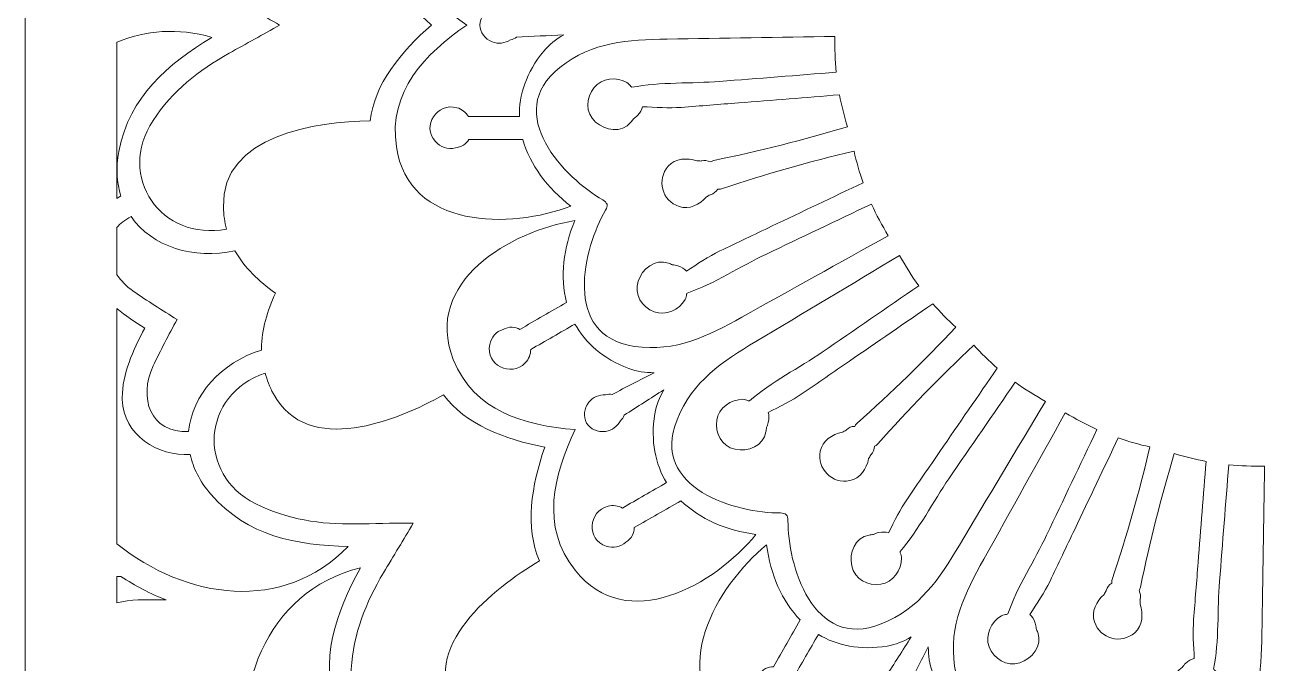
# Model space of a CAD drawing. Extents: x -175 to 692, y -400 to 112.
# Drawn here: x 528.6 to 610.4, y -155.1 to -113.3 of the extents above; entities that cross this region are included whole.
import ezdxf

# ---------------------------------------------------------------- set-up
doc = ezdxf.new("R2010")
doc.units = 0
doc.header["$MEASUREMENT"] = 0
doc.layers.add('Layer 1', color=7, linetype='Continuous', lineweight=0)

msp = doc.modelspace()

# ---------------------------------------------------------------- linework, layer by layer
at = {"layer": 'Layer 1'}
for points, knots in [([(686.0803833007812, -31.52850341796875), (686.0803833007812, -31.52850341796875), (683.049072265625, -31.52850341796875), (683.049072265625, -31.52850341796875), (683.049072265625, -31.52850341796875), (672.7584228515625, -31.52850341796875), (672.7584228515625, -31.52850341796875), (672.7584228515625, -31.52850341796875), (671.214111328125, -31.52850341796875), (671.214111328125, -31.52850341796875), (671.214111328125, -31.52850341796875), (668.0443725585938, -31.52850341796875), (668.0443725585938, -31.52850341796875), (668.0443725585938, -31.52850341796875), (666.4085693359375, -31.52850341796875), (666.4085693359375, -31.52850341796875), (666.4085693359375, -31.52850341796875), (662.9141235351562, -31.52850341796875), (662.9141235351562, -31.52850341796875), (662.9141235351562, -31.52850341796875), (660.7147827148438, -31.52850341796875), (660.7147827148438, -31.52850341796875), (660.7147827148438, -31.52850341796875), (648.3986206054688, -31.52850341796875), (648.3986206054688, -31.52850341796875), (648.3986206054688, -31.52850341796875), (646.5077514648438, -31.52850341796875), (646.5077514648438, -31.52850341796875), (646.5077514648438, -31.52850341796875), (643.0686645507812, -31.52850341796875), (643.0686645507812, -31.52850341796875), (643.0686645507812, -31.52850341796875), (641.4661254882812, -31.52850341796875), (641.4661254882812, -31.52850341796875), (641.4661254882812, -31.52850341796875), (638.6307983398438, -31.52850341796875), (638.6307983398438, -31.52850341796875), (638.6307983398438, -31.52850341796875), (634.322021484375, -31.52850341796875), (634.322021484375, -31.52850341796875), (634.322021484375, -31.52850341796875), (617.1672973632812, -31.52850341796875), (617.1672973632812, -31.52850341796875), (617.1672973632812, -31.52850341796875), (614.3284301757812, -31.52850341796875), (614.3284301757812, -31.52850341796875), (614.3284301757812, -31.52850341796875), (614.1973266601562, -31.52850341796875), (614.1973266601562, -31.52850341796875), (614.1973266601562, -31.52850341796875), (606.5673828125, -31.52850341796875), (606.5673828125, -31.52850341796875), (606.5673828125, -31.52850341796875), (606.436279296875, -31.52850341796875), (606.436279296875, -31.52850341796875), (606.436279296875, -31.52850341796875), (603.597412109375, -31.52850341796875), (603.597412109375, -31.52850341796875), (603.597412109375, -31.52850341796875), (586.4426879882812, -31.52850341796875), (586.4426879882812, -31.52850341796875), (586.4426879882812, -31.52850341796875), (582.1339111328125, -31.52850341796875), (582.1339111328125, -31.52850341796875), (582.1339111328125, -31.52850341796875), (579.2985839843749, -31.52850341796875), (579.2985839843749, -31.52850341796875), (579.2985839843749, -31.52850341796875), (577.696044921875, -31.52850341796875), (577.696044921875, -31.52850341796875), (577.696044921875, -31.52850341796875), (574.2569580078124, -31.52850341796875), (574.2569580078124, -31.52850341796875), (574.2569580078124, -31.52850341796875), (572.3829345703125, -31.52850341796875), (572.3829345703125, -31.52850341796875), (572.3829345703125, -31.52850341796875), (560.048583984375, -31.52850341796875), (560.048583984375, -31.52850341796875), (560.048583984375, -31.52850341796875), (557.8505859375, -31.52850341796875), (557.8505859375, -31.52850341796875), (557.8505859375, -31.52850341796875), (554.3561401367188, -31.52850341796875), (554.3561401367188, -31.52850341796875), (554.3561401367188, -31.52850341796875), (552.7203369140624, -31.52850341796875), (552.7203369140624, -31.52850341796875), (552.7203369140624, -31.52850341796875), (549.5505981445312, -31.52850341796875), (549.5505981445312, -31.52850341796875), (549.5505981445312, -31.52850341796875), (548.0062866210938, -31.52850341796875), (548.0062866210938, -31.52850341796875), (548.0062866210938, -31.52850341796875), (537.7047729492188, -31.52850341796875), (537.7047729492188, -31.52850341796875), (537.7047729492188, -31.52850341796875), (534.684326171875, -31.52850341796875), (534.684326171875, -31.52850341796875), (534.684326171875, -31.52850341796875), (528.5873413085938, -31.52850341796875), (528.5873413085938, -31.52850341796875), (528.5873413085938, -31.52850341796875), (528.5873413085938, -37.62548828125), (528.5873413085938, -37.62548828125), (528.5873413085938, -37.62548828125), (528.5873413085938, -40.65679931640625), (528.5873413085938, -40.65679931640625), (528.5873413085938, -40.65679931640625), (528.5873413085938, -50.94744873046875), (528.5873413085938, -50.94744873046875), (528.5873413085938, -50.94744873046875), (528.5873413085938, -52.49176025390625), (528.5873413085938, -52.49176025390625), (528.5873413085938, -52.49176025390625), (528.5873413085938, -55.6614990234375), (528.5873413085938, -55.6614990234375), (528.5873413085938, -55.6614990234375), (528.5873413085938, -57.2821044921875), (528.5873413085938, -57.2821044921875), (528.5873413085938, -57.2821044921875), (528.5873413085938, -60.7916259765625), (528.5873413085938, -60.7916259765625), (528.5873413085938, -60.7916259765625), (528.5873413085938, -62.9910888671875), (528.5873413085938, -62.9910888671875), (528.5873413085938, -62.9910888671875), (528.5873413085938, -75.3072509765625), (528.5873413085938, -75.3072509765625), (528.5873413085938, -75.3072509765625), (528.5873413085938, -77.1981201171875), (528.5873413085938, -77.1981201171875), (528.5873413085938, -77.1981201171875), (528.5873413085938, -80.63720703125), (528.5873413085938, -80.63720703125), (528.5873413085938, -80.63720703125), (528.5873413085938, -82.23962402343749), (528.5873413085938, -82.23962402343749), (528.5873413085938, -82.23962402343749), (528.5873413085938, -85.07409667968749), (528.5873413085938, -85.07409667968749), (528.5873413085938, -85.07409667968749), (528.5873413085938, -89.3798828125), (528.5873413085938, -89.3798828125), (528.5873413085938, -89.3798828125), (528.5873413085938, -106.53857421875), (528.5873413085938, -106.53857421875), (528.5873413085938, -106.53857421875), (528.5873413085938, -109.3773803710937), (528.5873413085938, -109.3773803710937), (528.5873413085938, -109.3773803710937), (528.5873413085938, -109.5084838867187), (528.5873413085938, -109.5084838867187), (528.5873413085938, -109.5084838867187), (528.5873413085938, -117.1385498046875), (528.5873413085938, -117.1385498046875), (528.5873413085938, -117.1385498046875), (528.5873413085938, -117.2696533203125), (528.5873413085938, -117.2696533203125), (528.5873413085938, -117.2696533203125), (528.5873413085938, -120.1083984375), (528.5873413085938, -120.1083984375), (528.5873413085938, -120.1083984375), (528.5873413085938, -137.26318359375), (528.5873413085938, -137.26318359375), (528.5873413085938, -137.26318359375), (528.5873413085938, -141.5729370117187), (528.5873413085938, -141.5729370117187), (528.5873413085938, -141.5729370117187), (528.5873413085938, -144.4073486328125), (528.5873413085938, -144.4073486328125), (528.5873413085938, -144.4073486328125), (528.5873413085938, -146.0098266601562), (528.5873413085938, -146.0098266601562), (528.5873413085938, -146.0098266601562), (528.5873413085938, -149.4489135742187), (528.5873413085938, -149.4489135742187), (528.5873413085938, -149.4489135742187), (528.5873413085938, -151.3228759765625), (528.5873413085938, -151.3228759765625), (528.5873413085938, -151.3228759765625), (528.5873413085938, -163.6572875976562), (528.5873413085938, -163.6572875976562), (528.5873413085938, -163.6572875976562), (528.5873413085938, -165.8553466796875), (528.5873413085938, -165.8553466796875), (528.5873413085938, -165.8553466796875), (528.5873413085938, -169.3497314453125), (528.5873413085938, -169.3497314453125), (528.5873413085938, -169.3497314453125), (528.5873413085938, -170.9833374023437), (528.5873413085938, -170.9833374023437), (528.5873413085938, -170.9833374023437), (528.5873413085938, -174.1552124023437), (528.5873413085938, -174.1552124023437), (528.5873413085938, -174.1552124023437), (528.5873413085938, -175.6995239257812), (528.5873413085938, -175.6995239257812), (528.5873413085938, -175.6995239257812), (528.5873413085938, -185.990234375), (528.5873413085938, -185.990234375), (528.5873413085938, -185.990234375), (528.5873413085938, -189.021484375), (528.5873413085938, -189.021484375), (528.5873413085938, -189.021484375), (528.5873413085938, -195.1185302734375), (528.5873413085938, -195.1185302734375), (528.5873413085938, -195.1185302734375), (534.684326171875, -195.1185302734375), (534.684326171875, -195.1185302734375), (534.684326171875, -195.1185302734375), (537.7156372070312, -195.1185302734375), (537.7156372070312, -195.1185302734375), (537.7156372070312, -195.1185302734375), (548.0062866210938, -195.1185302734375), (548.0062866210938, -195.1185302734375), (548.0062866210938, -195.1185302734375), (549.5505981445312, -195.1185302734375), (549.5505981445312, -195.1185302734375), (549.5505981445312, -195.1185302734375), (552.7203369140624, -195.1185302734375), (552.7203369140624, -195.1185302734375), (552.7203369140624, -195.1185302734375), (554.3409423828125, -195.1185302734375), (554.3409423828125, -195.1185302734375), (554.3409423828125, -195.1185302734375), (557.8505859375, -195.1185302734375), (557.8505859375, -195.1185302734375), (557.8505859375, -195.1185302734375), (560.0486450195312, -195.1185302734375), (560.0486450195312, -195.1185302734375), (560.0486450195312, -195.1185302734375), (572.3660888671875, -195.1185302734375), (572.3660888671875, -195.1185302734375), (572.3660888671875, -195.1185302734375), (574.2569580078124, -195.1185302734375), (574.2569580078124, -195.1185302734375), (574.2569580078124, -195.1185302734375), (577.696044921875, -195.1185302734375), (577.696044921875, -195.1185302734375), (577.696044921875, -195.1185302734375), (579.3232421875, -195.1185302734375), (579.3232421875, -195.1185302734375), (579.3232421875, -195.1185302734375), (582.1339111328125, -195.1185302734375), (582.1339111328125, -195.1185302734375), (582.1339111328125, -195.1185302734375), (586.4426879882812, -195.1185302734375), (586.4426879882812, -195.1185302734375), (586.4426879882812, -195.1185302734375), (603.597412109375, -195.1185302734375), (603.597412109375, -195.1185302734375), (603.597412109375, -195.1185302734375), (606.4361572265625, -195.1185302734375), (606.4361572265625, -195.1185302734375), (606.4361572265625, -195.1185302734375), (606.5673217773438, -195.1185302734375), (606.5673217773438, -195.1185302734375), (606.5673217773438, -195.1185302734375), (614.1973876953125, -195.1185302734375), (614.1973876953125, -195.1185302734375), (614.1973876953125, -195.1185302734375), (614.3285522460938, -195.1185302734375), (614.3285522460938, -195.1185302734375), (614.3285522460938, -195.1185302734375), (617.1672973632812, -195.1185302734375), (617.1672973632812, -195.1185302734375), (617.1672973632812, -195.1185302734375), (634.322021484375, -195.1185302734375), (634.322021484375, -195.1185302734375), (634.322021484375, -195.1185302734375), (638.6307983398438, -195.1185302734375), (638.6307983398438, -195.1185302734375), (638.6307983398438, -195.1185302734375), (641.4661254882812, -195.1185302734375), (641.4661254882812, -195.1185302734375), (641.4661254882812, -195.1185302734375), (643.0686645507812, -195.1185302734375), (643.0686645507812, -195.1185302734375), (643.0686645507812, -195.1185302734375), (646.5077514648438, -195.1185302734375), (646.5077514648438, -195.1185302734375), (646.5077514648438, -195.1185302734375), (648.3986206054688, -195.1185302734375), (648.3986206054688, -195.1185302734375), (648.3986206054688, -195.1185302734375), (660.716064453125, -195.1185302734375), (660.716064453125, -195.1185302734375), (660.716064453125, -195.1185302734375), (662.9141235351562, -195.1185302734375), (662.9141235351562, -195.1185302734375), (662.9141235351562, -195.1185302734375), (666.4085693359375, -195.1185302734375), (666.4085693359375, -195.1185302734375), (666.4085693359375, -195.1185302734375), (668.042236328125, -195.1185302734375), (668.042236328125, -195.1185302734375), (668.042236328125, -195.1185302734375), (671.214111328125, -195.1185302734375), (671.214111328125, -195.1185302734375), (671.214111328125, -195.1185302734375), (672.7584228515625, -195.1185302734375), (672.7584228515625, -195.1185302734375), (672.7584228515625, -195.1185302734375), (683.0599365234375, -195.1185302734375), (683.0599365234375, -195.1185302734375), (683.0599365234375, -195.1185302734375), (686.0803833007812, -195.1185302734375), (686.0803833007812, -195.1185302734375), (686.0803833007812, -195.1185302734375), (692.1773681640624, -195.1185302734375), (692.1773681640624, -195.1185302734375), (692.1773681640624, -195.1185302734375), (692.1773681640624, -189.021484375), (692.1773681640624, -189.021484375), (692.1773681640624, -189.021484375), (692.1773681640624, -185.990234375), (692.1773681640624, -185.990234375), (692.1773681640624, -185.990234375), (692.1773681640624, -175.6995239257812), (692.1773681640624, -175.6995239257812), (692.1773681640624, -175.6995239257812), (692.1773681640624, -174.1552124023437), (692.1773681640624, -174.1552124023437), (692.1773681640624, -174.1552124023437), (692.1773681640624, -170.9855346679687), (692.1773681640624, -170.9855346679687), (692.1773681640624, -170.9855346679687), (692.1773681640624, -169.3497314453125), (692.1773681640624, -169.3497314453125), (692.1773681640624, -169.3497314453125), (692.1773681640624, -165.8553466796875), (692.1773681640624, -165.8553466796875), (692.1773681640624, -165.8553466796875), (692.1773681640624, -163.6559448242187), (692.1773681640624, -163.6559448242187), (692.1773681640624, -163.6559448242187), (692.1773681640624, -151.3397827148437), (692.1773681640624, -151.3397827148437), (692.1773681640624, -151.3397827148437), (692.1773681640624, -149.4489135742187), (692.1773681640624, -149.4489135742187), (692.1773681640624, -149.4489135742187), (692.1773681640624, -146.0098266601562), (692.1773681640624, -146.0098266601562), (692.1773681640624, -146.0098266601562), (692.1773681640624, -144.4073486328125), (692.1773681640624, -144.4073486328125), (692.1773681640624, -144.4073486328125), (692.1773681640624, -141.5729370117187), (692.1773681640624, -141.5729370117187), (692.1773681640624, -141.5729370117187), (692.1773681640624, -137.2671508789062), (692.1773681640624, -137.2671508789062), (692.1773681640624, -137.2671508789062), (692.1773681640624, -120.1083984375), (692.1773681640624, -120.1083984375), (692.1773681640624, -120.1083984375), (692.1773681640624, -117.2696533203125), (692.1773681640624, -117.2696533203125), (692.1773681640624, -117.2696533203125), (692.1773681640624, -117.1385498046875), (692.1773681640624, -117.1385498046875), (692.1773681640624, -117.1385498046875), (692.1773681640624, -109.5084838867187), (692.1773681640624, -109.5084838867187), (692.1773681640624, -109.5084838867187), (692.1773681640624, -109.3773803710937), (692.1773681640624, -109.3773803710937), (692.1773681640624, -109.3773803710937), (692.1773681640624, -106.53857421875), (692.1773681640624, -106.53857421875), (692.1773681640624, -106.53857421875), (692.1773681640624, -89.38385009765625), (692.1773681640624, -89.38385009765625), (692.1773681640624, -89.38385009765625), (692.1773681640624, -85.07409667968749), (692.1773681640624, -85.07409667968749), (692.1773681640624, -85.07409667968749), (692.1773681640624, -82.23962402343749), (692.1773681640624, -82.23962402343749), (692.1773681640624, -82.23962402343749), (692.1773681640624, -80.63720703125), (692.1773681640624, -80.63720703125), (692.1773681640624, -80.63720703125), (692.1773681640624, -77.1981201171875), (692.1773681640624, -77.1981201171875), (692.1773681640624, -77.1981201171875), (692.1773681640624, -75.3240966796875), (692.1773681640624, -75.3240966796875), (692.1773681640624, -75.3240966796875), (692.1773681640624, -62.98974609375), (692.1773681640624, -62.98974609375), (692.1773681640624, -62.98974609375), (692.1773681640624, -60.7916259765625), (692.1773681640624, -60.7916259765625), (692.1773681640624, -60.7916259765625), (692.1773681640624, -57.29730224609375), (692.1773681640624, -57.29730224609375), (692.1773681640624, -57.29730224609375), (692.1773681640624, -55.6614990234375), (692.1773681640624, -55.6614990234375), (692.1773681640624, -55.6614990234375), (692.1773681640624, -52.49176025390625), (692.1773681640624, -52.49176025390625), (692.1773681640624, -52.49176025390625), (692.1773681640624, -50.94744873046875), (692.1773681640624, -50.94744873046875), (692.1773681640624, -50.94744873046875), (692.1773681640624, -40.65679931640625), (692.1773681640624, -40.65679931640625), (692.1773681640624, -40.65679931640625), (692.1773681640624, -37.62548828125), (692.1773681640624, -37.62548828125), (692.1773681640624, -37.62548828125), (692.1773681640624, -31.52850341796875), (692.1773681640624, -31.52850341796875), (692.1773681640624, -31.52850341796875), (686.0803833007812, -31.52850341796875), (686.0803833007812, -31.52850341796875)], [0, 0, 0, 0, 1, 1, 1, 2, 2, 2, 3, 3, 3, 4, 4, 4, 5, 5, 5, 6, 6, 6, 7, 7, 7, 8, 8, 8, 9, 9, 9, 10, 10, 10, 11, 11, 11, 12, 12, 12, 13, 13, 13, 14, 14, 14, 15, 15, 15, 16, 16, 16, 17, 17, 17, 18, 18, 18, 19, 19, 19, 20, 20, 20, 21, 21, 21, 22, 22, 22, 23, 23, 23, 24, 24, 24, 25, 25, 25, 26, 26, 26, 27, 27, 27, 28, 28, 28, 29, 29, 29, 30, 30, 30, 31, 31, 31, 32, 32, 32, 33, 33, 33, 34, 34, 34, 35, 35, 35, 36, 36, 36, 37, 37, 37, 38, 38, 38, 39, 39, 39, 40, 40, 40, 41, 41, 41, 42, 42, 42, 43, 43, 43, 44, 44, 44, 45, 45, 45, 46, 46, 46, 47, 47, 47, 48, 48, 48, 49, 49, 49, 50, 50, 50, 51, 51, 51, 52, 52, 52, 53, 53, 53, 54, 54, 54, 55, 55, 55, 56, 56, 56, 57, 57, 57, 58, 58, 58, 59, 59, 59, 60, 60, 60, 61, 61, 61, 62, 62, 62, 63, 63, 63, 64, 64, 64, 65, 65, 65, 66, 66, 66, 67, 67, 67, 68, 68, 68, 69, 69, 69, 70, 70, 70, 71, 71, 71, 72, 72, 72, 73, 73, 73, 74, 74, 74, 75, 75, 75, 76, 76, 76, 77, 77, 77, 78, 78, 78, 79, 79, 79, 80, 80, 80, 81, 81, 81, 82, 82, 82, 83, 83, 83, 84, 84, 84, 85, 85, 85, 86, 86, 86, 87, 87, 87, 88, 88, 88, 89, 89, 89, 90, 90, 90, 91, 91, 91, 92, 92, 92, 93, 93, 93, 94, 94, 94, 95, 95, 95, 96, 96, 96, 97, 97, 97, 98, 98, 98, 99, 99, 99, 100, 100, 100, 101, 101, 101, 102, 102, 102, 103, 103, 103, 104, 104, 104, 105, 105, 105, 106, 106, 106, 107, 107, 107, 108, 108, 108, 109, 109, 109, 110, 110, 110, 111, 111, 111, 112, 112, 112, 113, 113, 113, 114, 114, 114, 115, 115, 115, 116, 116, 116, 117, 117, 117, 118, 118, 118, 119, 119, 119, 120, 120, 120, 121, 121, 121, 122, 122, 122, 123, 123, 123, 124, 124, 124, 125, 125, 125, 126, 126, 126, 127, 127, 127, 128, 128, 128, 129, 129, 129, 130, 130, 130, 131, 131, 131, 132, 132, 132, 133, 133, 133, 134, 134, 134, 135, 135, 135, 136, 136, 136, 137, 137, 137, 138, 138, 138, 139, 139, 139, 140, 140, 140, 140]), ([(541.9449462890624, -111.48291015625), (539.9440307617188, -110.3659057617187), (538.2248535156249, -109.001220703125), (536.9573364257812, -107.078125), (534.5437011718749, -103.426025390625), (537.48193359375, -99.1474609375), (541.7603759765625, -99.98278808593751), (541.648681640625, -100.4295654296875), (541.5661621093749, -100.900634765625), (541.5564575195312, -101.4251708984375), (541.4349975585938, -106.1651000976562), (547.6707763671875, -106.9906616210937), (551.15283203125, -107.0586547851562), (551.4199829101562, -109.4237670898437), (553.1585083007812, -111.5800170898437), (555.1740112304688, -113.323486328125), (553.1585083007812, -115.0669555664062), (551.4199829101562, -117.2232666015625), (551.15283203125, -119.5883178710937), (547.6707763671875, -119.6563720703125), (541.4349975585938, -120.48193359375), (541.5564575195312, -125.2218627929687), (541.5661621093749, -125.746337890625), (541.648681640625, -126.2174682617187), (541.7603759765625, -126.6642456054687), (537.48193359375, -127.4995727539062), (534.5437011718749, -123.2210083007812), (536.9573364257812, -119.5689086914062), (538.2248535156249, -117.645751953125), (539.9440307617188, -116.2810668945312), (541.9449462890624, -115.1641235351562), (543.0521240234375, -114.54248046875), (544.1595458984375, -113.9500122070312), (545.2327880859375, -113.323486328125), (544.1595458984375, -112.697021484375), (543.0521240234375, -112.1045532226562), (541.9449462890624, -111.48291015625)], [0, 0, 0, 0, 1, 1, 1, 2, 2, 2, 3, 3, 3, 4, 4, 4, 5, 5, 5, 6, 6, 6, 7, 7, 7, 8, 8, 8, 9, 9, 9, 10, 10, 10, 11, 11, 11, 12, 12, 12, 12]), ([(561.1377563476562, -105.8396606445312), (561.1377563476562, -105.8396606445312), (557.6119384765624, -105.8396606445312), (557.6119384765624, -105.8396606445312), (557.5244750976562, -105.6988525390625), (557.4127807617188, -105.5676879882812), (557.25732421875, -105.4657592773437), (557.0874023437499, -105.35888671875), (556.9077758789062, -105.315185546875), (556.72802734375, -105.2957763671875), (556.2229614257812, -105.1306762695312), (555.7470092773438, -105.35400390625), (555.4216918945312, -105.7037353515625), (554.4795532226562, -106.7235717773437), (555.5430908203125, -108.2678833007812), (556.8251342773438, -107.9182739257812), (557.1553344726562, -107.8259887695312), (557.4078979492188, -107.607421875), (557.5779418945312, -107.33544921875), (557.5779418945312, -107.33544921875), (560.9143676757812, -107.33544921875), (560.9143676757812, -107.33544921875), (560.8803710937499, -108.7487182617187), (561.3514404296875, -110.21533203125), (562.5023193359375, -111.614013671875), (562.8665771484374, -112.0559692382812), (563.3182983398438, -112.3959350585937), (563.8135375976562, -112.6776123046875), (562.7791748046875, -112.6338500976562), (561.7495727539062, -112.5853271484375), (560.7152099609375, -112.5367431640625), (560.6083374023438, -112.4396362304687), (560.4772338867188, -112.3765258789062), (560.3217773437499, -112.3522338867187), (559.9769897460938, -112.1287841796875), (559.5302734375, -112.065673828125), (559.1368408203124, -112.2210693359375), (558.6511840820312, -112.4153442382812), (558.3550415039062, -112.8475341796875), (558.3258666992188, -113.323486328125), (558.3550415039062, -113.7994384765625), (558.6511840820312, -114.231689453125), (559.1368408203124, -114.4259033203125), (559.5302734375, -114.581298828125), (559.9769897460938, -114.5181884765625), (560.3217773437499, -114.2947998046875), (560.4772338867188, -114.2705078125), (560.6083374023438, -114.2073974609375), (560.7152099609375, -114.1102905273437), (561.7495727539062, -114.0617065429687), (562.7791748046875, -114.0131225585937), (563.8135375976562, -113.9694213867187), (563.3182983398438, -114.2510986328125), (562.8665771484374, -114.591064453125), (562.5023193359375, -115.032958984375), (561.3514404296875, -116.431640625), (560.8803710937499, -117.8983154296875), (560.9143676757812, -119.3115234375), (560.9143676757812, -119.3115234375), (557.5779418945312, -119.3115234375), (557.5779418945312, -119.3115234375), (557.4078979492188, -119.03955078125), (557.1553344726562, -118.821044921875), (556.8251342773438, -118.728759765625), (555.5430908203125, -118.3790893554687), (554.4795532226562, -119.9234619140625), (555.4216918945312, -120.9432983398437), (555.7470092773438, -121.29296875), (556.2229614257812, -121.516357421875), (556.72802734375, -121.3512573242187), (556.9077758789062, -121.3318481445312), (557.0874023437499, -121.2880859375), (557.25732421875, -121.1812744140625), (557.4127807617188, -121.0792846679687), (557.5244750976562, -120.9481811523437), (557.6119384765624, -120.8073120117187), (557.6119384765624, -120.8073120117187), (561.1377563476562, -120.8073120117187), (561.1377563476562, -120.8073120117187), (561.59912109375, -122.46337890625), (562.7355346679688, -123.98828125), (564.2847290039062, -125.16845703125), (560.3217773437499, -126.6788330078125), (553.66357421875, -126.6739501953125), (552.8671874999999, -121.2832641601562), (552.3329467773438, -117.6652221679687), (554.74658203125, -115.2127075195312), (557.4662475585938, -113.323486328125), (555.0039672851562, -111.614013671875), (552.7942504882812, -109.4431762695312), (552.7942504882812, -106.3593139648437), (552.7942504882812, -106.038818359375), (552.8185424804688, -105.7037353515625), (552.8671874999999, -105.36376953125), (553.66357421875, -99.97308349609376), (560.3217773437499, -99.96820068359376), (564.2847290039062, -101.4785766601562), (562.7355346679688, -102.65869140625), (561.59912109375, -104.1836547851562), (561.1377563476562, -105.8396606445312)], [0, 0, 0, 0, 1, 1, 1, 2, 2, 2, 3, 3, 3, 4, 4, 4, 5, 5, 5, 6, 6, 6, 7, 7, 7, 8, 8, 8, 9, 9, 9, 10, 10, 10, 11, 11, 11, 12, 12, 12, 13, 13, 13, 14, 14, 14, 15, 15, 15, 16, 16, 16, 17, 17, 17, 18, 18, 18, 19, 19, 19, 20, 20, 20, 21, 21, 21, 22, 22, 22, 23, 23, 23, 24, 24, 24, 25, 25, 25, 26, 26, 26, 27, 27, 27, 28, 28, 28, 29, 29, 29, 30, 30, 30, 31, 31, 31, 32, 32, 32, 33, 33, 33, 33]), ([(540.7987670898438, -114.1296997070312), (537.923828125, -115.892578125), (535.4226684570312, -117.96630859375), (534.7233276367188, -121.5843505859375), (534.5145263671875, -122.6770629882812), (534.5873413085938, -123.6531982421875), (534.8593139648438, -124.5079345703125), (534.7642211914062, -124.5535278320312), (534.6790161132812, -124.6183471679687), (534.5873413085938, -124.6712036132812), (534.5873413085938, -124.6712036132812), (534.5873413085938, -114.4404907226562), (534.5873413085938, -114.4404907226562), (536.4656982421875, -113.6765747070312), (538.5736083984375, -113.4884643554687), (540.7987670898438, -114.1296997070312)], [0, 0, 0, 0, 1, 1, 1, 2, 2, 2, 3, 3, 3, 4, 4, 4, 5, 5, 5, 5]), ([(566.3682250976562, -124.7507934570312), (563.9205322265625, -123.3812255859375), (559.748779296875, -119.093017578125), (563.5611572265625, -116.0917358398437), (565.7028198242188, -114.406494140625), (568.0242309570312, -114.2899780273437), (570.5787353515624, -114.2462158203125), (574.2307739257812, -114.1879272460937), (577.8877563476562, -114.1248168945312), (581.5396728515625, -114.0665283203125), (581.5252075195312, -114.853271484375), (581.5494384765624, -115.6351928710937), (581.627197265625, -116.4073486328125), (579.0823974609375, -116.611328125), (576.5375976562499, -116.8153076171875), (573.9976806640624, -117.014404296875), (572.2250366210938, -117.1552734375), (570.1027832031249, -117.0386962890625), (568.2719116210938, -117.3981323242187), (568.24755859375, -117.378662109375), (568.2281494140625, -117.3592529296875), (568.1990966796875, -117.3397827148437), (568.1456298828124, -117.2474975585937), (568.06298828125, -117.1600952148437), (567.946533203125, -117.0872802734375), (567.3005981445312, -116.6939086914062), (566.2904052734375, -116.791015625), (565.7950439453125, -117.4126586914062), (565.2657470703124, -118.0780029296875), (565.2074584960938, -119.0541381835937), (565.8872680664062, -119.6660766601562), (566.5186767578124, -120.2391357421875), (567.5823364257812, -120.4091186523437), (568.1990966796875, -119.6854858398437), (568.2621459960938, -119.6174926757812), (568.3204956054688, -119.539794921875), (568.3738403320312, -119.4620971679687), (568.4661254882812, -119.3941040039062), (568.558349609375, -119.3261108398437), (568.6409912109374, -119.2338256835937), (568.8255004882812, -119.03955078125), (568.9178466796875, -118.8501586914062), (568.9566040039062, -118.6656494140625), (569.8113403320312, -118.7093505859375), (570.6806640625, -118.7724609375), (571.5062866210938, -118.7093505859375), (572.7495727539062, -118.6122436523437), (573.9976806640624, -118.51025390625), (575.2409667968749, -118.4130859375), (577.4408569335938, -118.23828125), (579.6456909179688, -118.0634155273437), (581.845703125, -117.8886108398437), (581.9768676757812, -118.587890625), (582.1517333984375, -119.2872314453125), (582.3654174804688, -119.9768676757812), (579.4854125976562, -120.8364868164062), (576.5765380859375, -121.5746459960937), (573.6334838867188, -122.1768798828125), (573.5411987304688, -122.1962890625), (573.4683227539062, -122.235107421875), (573.4003295898438, -122.2788696289062), (573.2206420898438, -122.1817016601562), (573.0020751953125, -122.147705078125), (572.8223266601562, -122.1962890625), (572.8077392578125, -122.2011108398437), (572.7980346679688, -122.2108764648437), (572.7884521484375, -122.2156982421875), (572.696044921875, -122.2059936523437), (572.6038208007812, -122.2059936523437), (572.5115966796875, -122.2108764648437), (571.8704833984374, -121.9971923828125), (571.1079711914062, -122.0214233398437), (570.6466674804688, -122.5604858398437), (570.267822265625, -122.9976196289062), (570.1464233398438, -123.55126953125), (570.2824096679688, -124.0660400390625), (570.4232788085938, -124.585693359375), (570.8069458007812, -125.0032958984375), (571.3508300781249, -125.1927490234375), (572.0210571289062, -125.4258422851562), (572.6913452148438, -125.0664672851562), (573.1429443359375, -124.5614013671875), (573.2254638671874, -124.5225219726562), (573.3031616210938, -124.4739379882812), (573.3809204101562, -124.4205322265625), (573.3809204101562, -124.4205322265625), (573.4147949218749, -124.4205322265625), (573.4147949218749, -124.4205322265625), (573.5994262695312, -124.3720092773437), (573.7742919921875, -124.2311401367187), (573.8811645507812, -124.0563354492187), (573.9588012695312, -124.0611572265625), (574.0413208007812, -124.0611572265625), (574.1288452148438, -124.0271606445312), (576.9843749999999, -123.0801391601562), (579.8690795898438, -122.2642822265625), (582.7927246093749, -121.56982421875), (582.9530029296875, -122.2739868164062), (583.1472167968749, -122.963623046875), (583.3851928710938, -123.638671875), (581.3941040039062, -124.585693359375), (579.3980102539062, -125.5375366210937), (577.4020996093749, -126.4845581054687), (576.2753295898438, -127.0236206054687), (575.1486206054688, -127.5626831054687), (574.0219116210938, -128.096923828125), (573.2741088867188, -128.451416015625), (572.5504760742188, -128.94677734375), (571.8364868164062, -129.4130249023437), (571.715087890625, -129.2721557617187), (571.535400390625, -129.1507568359375), (571.2780151367188, -129.0730590820312), (571.1517333984375, -129.0341796875), (571.0303344726562, -129.0147705078125), (570.908935546875, -129.0050659179687), (570.8312377929688, -128.9661865234375), (570.7534790039062, -128.9322509765625), (570.6709594726562, -128.903076171875), (569.7724609375, -128.58740234375), (568.9371948242188, -129.262451171875), (568.675048828125, -130.078369140625), (568.3933105468749, -130.9476318359375), (568.9323120117188, -131.7635498046875), (569.7239990234375, -132.0792236328125), (570.462158203125, -132.36572265625), (571.3848266601562, -131.9432373046875), (571.7490844726562, -131.2778930664062), (571.817138671875, -131.1613159179687), (571.8414306640625, -131.0447998046875), (571.8414306640625, -130.93310546875), (571.8558959960938, -130.9088134765625), (571.8656616210938, -130.879638671875), (571.8753662109374, -130.8505249023437), (573.6431884765624, -130.248291015625), (575.4205932617188, -129.082763671875), (577.0232543945312, -128.3203125), (579.330078125, -127.2227172851562), (581.632080078125, -126.1251831054687), (583.9389038085938, -125.027587890625), (584.2545166015624, -125.7415161132812), (584.6235961914062, -126.43115234375), (585.0316162109375, -127.101318359375), (581.8359985351562, -128.8739013671875), (578.645263671875, -130.6514282226562), (575.4497680664062, -132.4288330078125), (573.2206420898438, -133.6672973632812), (571.1469116210938, -134.7260131835937), (568.4466552734375, -134.3374633789062), (563.6484985351562, -133.6430053710937), (565.1151733398438, -127.8443603515625), (566.5526733398438, -125.4307250976562), (566.63037109375, -125.294677734375), (566.6497802734375, -125.16845703125), (566.6449584960938, -125.0421752929687), (566.5867309570312, -124.935302734375), (566.5040893554688, -124.8284912109375), (566.3682250976562, -124.7507934570312)], [0, 0, 0, 0, 1, 1, 1, 2, 2, 2, 3, 3, 3, 4, 4, 4, 5, 5, 5, 6, 6, 6, 7, 7, 7, 8, 8, 8, 9, 9, 9, 10, 10, 10, 11, 11, 11, 12, 12, 12, 13, 13, 13, 14, 14, 14, 15, 15, 15, 16, 16, 16, 17, 17, 17, 18, 18, 18, 19, 19, 19, 20, 20, 20, 21, 21, 21, 22, 22, 22, 23, 23, 23, 24, 24, 24, 25, 25, 25, 26, 26, 26, 27, 27, 27, 28, 28, 28, 29, 29, 29, 30, 30, 30, 31, 31, 31, 32, 32, 32, 33, 33, 33, 34, 34, 34, 35, 35, 35, 36, 36, 36, 37, 37, 37, 38, 38, 38, 39, 39, 39, 40, 40, 40, 41, 41, 41, 42, 42, 42, 43, 43, 43, 44, 44, 44, 45, 45, 45, 46, 46, 46, 47, 47, 47, 48, 48, 48, 49, 49, 49, 50, 50, 50, 51, 51, 51, 52, 52, 52, 52]), ([(535.6557617187499, -130.7194213867187), (535.2184448242188, -130.4149780273437), (534.8587036132812, -130.0487060546875), (534.5873413085938, -129.6533203125), (534.5873413085938, -129.6533203125), (534.5873413085938, -126.5655517578125), (534.5873413085938, -126.5655517578125), (534.8195800781249, -126.298583984375), (535.1248168945312, -126.0558471679687), (535.5198974609375, -125.8532104492187), (536.8941650390625, -127.815185546875), (539.6138305664062, -128.6893920898437), (542.3140869140625, -128.0823364257812), (542.9357299804688, -129.1993408203125), (543.8778686523438, -130.078369140625), (544.9559936523438, -130.8553466796875), (544.4216918945312, -132.0354614257812), (544.0526123046875, -133.2350463867187), (544.0526123046875, -134.4783325195312), (544.0526123046875, -134.4783325195312), (544.0526123046875, -134.575439453125), (544.0526123046875, -134.575439453125), (541.4107055664062, -135.4010009765625), (539.492431640625, -137.5184936523437), (539.2836303710938, -139.9029541015625), (536.75341796875, -140.0292358398437), (536.0006713867188, -137.68359375), (536.9671020507812, -135.6195678710937), (537.4527587890624, -134.5900268554687), (537.9868774414062, -133.584716796875), (538.5260009765625, -132.5794067382812), (537.5546875, -131.9772338867187), (536.5882568359374, -131.3701782226562), (535.6557617187499, -130.7194213867187)], [0, 0, 0, 0, 1, 1, 1, 2, 2, 2, 3, 3, 3, 4, 4, 4, 5, 5, 5, 6, 6, 6, 7, 7, 7, 8, 8, 8, 9, 9, 9, 10, 10, 10, 11, 11, 11, 11]), ([(564.5567626953124, -139.7815551757812), (561.2543334960938, -139.5047607421875), (557.9373168945312, -138.5917358398437), (556.592041015625, -135.1873168945312), (554.5862426757812, -130.1171875), (560.3509521484375, -126.78564453125), (564.5372924804688, -126.1154174804687), (563.7893676757812, -127.907470703125), (563.5659790039062, -129.7966918945312), (563.9932861328125, -131.46728515625), (562.9733886718749, -132.054931640625), (561.9584960937499, -132.6376953125), (560.9434204101562, -133.225341796875), (560.79296875, -133.1524658203125), (560.6326904296874, -133.0941772460937), (560.4431762695312, -133.0845336914062), (560.2198486328124, -133.0747680664062), (560.025634765625, -133.137939453125), (559.8458862304688, -133.2301635742187), (559.3650512695312, -133.361328125), (559.0784912109374, -133.759521484375), (558.9765625, -134.2063598632812), (558.670654296875, -135.561279296875), (560.3606567382812, -136.3674926757812), (561.2979736328124, -135.4204711914062), (561.5407714843749, -135.1727905273437), (561.6428833007812, -134.8619384765625), (561.6573486328125, -134.5414428710937), (562.6237792968749, -133.98779296875), (563.5854492187499, -133.4293212890625), (564.5469970703125, -132.8756713867187), (565.2268676757812, -134.1140747070312), (566.3632202148438, -135.1436157226562), (568.06298828125, -135.7798461914062), (568.5924072265625, -135.9789428710937), (569.1509399414062, -136.056640625), (569.7191162109374, -136.056640625), (568.8061523437499, -136.5277099609375), (567.8882446289062, -137.003662109375), (566.9752807617188, -137.4796142578125), (566.8392333984375, -137.4456176757812), (566.6935424804688, -137.455322265625), (566.54296875, -137.5087280273437), (566.1301269531249, -137.494140625), (565.7125244140624, -137.6593017578125), (565.4502563476562, -137.994384765625), (565.1297607421875, -138.40234375), (565.0859985351562, -138.9268188476562), (565.2996826171874, -139.3541870117187), (565.5619506835938, -139.74755859375), (566.0378417968749, -139.975830078125), (566.5526733398438, -139.8981323242187), (566.9702758789062, -139.83984375), (567.3248901367188, -139.5630493164062), (567.5142822265625, -139.1987915039062), (567.6356811523438, -139.0919799804687), (567.7182006835938, -138.9754028320312), (567.7619628906249, -138.8394165039062), (568.6264038085938, -138.2809448242187), (569.4957275390625, -137.727294921875), (570.3650512695312, -137.1736450195312), (570.0784912109375, -137.6641845703125), (569.8648071289062, -138.1837768554687), (569.7724609375, -138.7471313476562), (569.476318359375, -140.5343017578125), (569.8016357421875, -142.0349731445312), (570.5349731445312, -143.2442626953125), (569.5734252929688, -143.7979125976562), (568.6069335937499, -144.3563842773437), (567.6453857421875, -144.9100341796875), (567.3636474609375, -144.7643432617187), (567.0383300781249, -144.6962890625), (566.7081298828125, -144.7837524414062), (565.4161987304688, -145.1188354492187), (565.2705078124999, -146.9885864257812), (566.596435546875, -147.4013671875), (567.0334472656249, -147.537353515625), (567.5239868164062, -147.48876953125), (567.8736572265624, -147.13916015625), (568.0436401367188, -147.0274047851562), (568.1990966796875, -146.8914794921875), (568.3010864257812, -146.6923217773437), (568.3884277343749, -146.5223388671875), (568.4176025390625, -146.3572387695312), (568.4224853515624, -146.187255859375), (569.4422607421874, -145.599609375), (570.4573364257812, -145.016845703125), (571.4772338867188, -144.42919921875), (572.7058105468749, -145.6336059570312), (574.4541625976562, -146.3815307617187), (576.3822021484375, -146.6292114257812), (573.7062377929688, -149.921875), (567.9415893554688, -153.2437133789062), (564.5517578125, -148.974853515625), (562.2789916992188, -146.104736328125), (563.1434326171874, -142.7780151367187), (564.5567626953124, -139.7815551757812)], [0, 0, 0, 0, 1, 1, 1, 2, 2, 2, 3, 3, 3, 4, 4, 4, 5, 5, 5, 6, 6, 6, 7, 7, 7, 8, 8, 8, 9, 9, 9, 10, 10, 10, 11, 11, 11, 12, 12, 12, 13, 13, 13, 14, 14, 14, 15, 15, 15, 16, 16, 16, 17, 17, 17, 18, 18, 18, 19, 19, 19, 20, 20, 20, 21, 21, 21, 22, 22, 22, 23, 23, 23, 24, 24, 24, 25, 25, 25, 26, 26, 26, 27, 27, 27, 28, 28, 28, 29, 29, 29, 30, 30, 30, 31, 31, 31, 32, 32, 32, 32]), ([(571.2196655273438, -139.1307983398437), (572.2298583984374, -136.6005859375), (574.1821899414062, -135.337890625), (576.3724365234375, -134.0217895507812), (579.5048828125, -132.147216796875), (582.6421508789062, -130.2677612304687), (585.774658203125, -128.3882446289062), (586.1533203125, -129.0779418945312), (586.566162109375, -129.7432250976562), (587.0226440429688, -130.3745727539062), (584.9199218749999, -131.82177734375), (582.8170166015625, -133.26904296875), (580.7141113281249, -134.7162475585937), (579.2523193359374, -135.7215576171875), (577.3583374023438, -136.6782836914062), (575.9500122070312, -137.906982421875), (575.9500122070312, -137.906982421875), (575.8624877929688, -137.8923950195312), (575.8624877929688, -137.8923950195312), (575.765380859375, -137.8389892578125), (575.6536865234375, -137.8049926757812), (575.5177001953125, -137.8001098632812), (574.7553100585938, -137.7855834960937), (573.9296264648438, -138.3731689453125), (573.8131103515625, -139.1599731445312), (573.6868286132812, -140.0001220703125), (574.1239624023438, -140.874267578125), (575.0174560546875, -141.0636596679687), (575.857666015625, -141.2433471679687), (576.8580932617188, -140.8597412109375), (577.0330200195312, -139.92724609375), (577.0524291992188, -139.8301391601562), (577.0621337890625, -139.7378540039062), (577.0668945312499, -139.6407470703125), (577.1155395507812, -139.5387573242187), (577.1641235351562, -139.4319458007812), (577.1882934570312, -139.3153076171875), (577.2515258789062, -139.0531005859375), (577.2369384765625, -138.8394165039062), (577.173828125, -138.6597290039062), (577.9411010742188, -138.2760620117187), (578.7230224609374, -137.8972778320312), (579.4077758789062, -137.4262084960937), (580.4373779296875, -136.7171630859375), (581.4620361328125, -136.008056640625), (582.4916381835938, -135.3038940429687), (584.3128662109375, -134.0509643554687), (586.1340332031249, -132.7979736328125), (587.9503173828124, -131.5449829101562), (588.4165649414062, -132.0840454101562), (588.9167480468749, -132.598876953125), (589.4461669921875, -133.08935546875), (587.3821411132812, -135.2747802734375), (585.2306518554688, -137.367919921875), (582.987060546875, -139.3638916015625), (582.9141235351562, -139.4319458007812), (582.8704833984375, -139.4998779296875), (582.8364257812499, -139.56787109375), (582.627685546875, -139.57275390625), (582.4235839843749, -139.6552734375), (582.29248046875, -139.7913208007812), (582.2828369140625, -139.8009643554687), (582.2778930664062, -139.8107299804687), (582.2681884765625, -139.8204345703125), (582.1856689453125, -139.8593139648437), (582.1079711914062, -139.9029541015625), (582.0303344726562, -139.9564208984375), (581.3698120117188, -140.0924072265625), (580.718994140625, -140.4954833984375), (580.5878295898438, -141.18994140625), (580.4810180664062, -141.7581787109375), (580.6510620117188, -142.3020629882812), (581.0298461914062, -142.676025390625), (581.4038085937499, -143.0548095703125), (581.9476928710938, -143.2247924804687), (582.5159912109374, -143.1179809570312), (583.2103881835938, -142.98681640625), (583.6134033203125, -142.3360595703125), (583.7493896484375, -141.6755981445312), (583.8028564453124, -141.597900390625), (583.8464965820312, -141.5202026367187), (583.8854370117188, -141.4376220703125), (583.8951416015625, -141.4279174804687), (583.9048461914062, -141.4230346679687), (583.9145507812499, -141.413330078125), (584.0505981445312, -141.2822265625), (584.1331176757812, -141.0782470703125), (584.137939453125, -140.869384765625), (584.2059936523438, -140.8353881835937), (584.27392578125, -140.791748046875), (584.3418579101562, -140.7188720703125), (586.3379516601562, -138.4751586914062), (588.4310913085938, -136.3237915039062), (590.6165161132812, -134.259765625), (591.1070556640624, -134.7891235351562), (591.621826171875, -135.289306640625), (592.1608276367188, -135.7555541992187), (590.9078369140624, -137.5718994140625), (589.6549682617188, -139.39306640625), (588.4019775390624, -141.2142333984375), (587.6978149414062, -142.2437744140625), (586.98876953125, -143.2684936523437), (586.2797241210938, -144.298095703125), (585.8085327148438, -144.9828491210937), (585.4298706054688, -145.7647705078125), (585.046142578125, -146.5321044921875), (584.866455078125, -146.4689331054687), (584.6527709960938, -146.454345703125), (584.3905029296875, -146.5175170898437), (584.27392578125, -146.541748046875), (584.1671142578125, -146.59033203125), (584.0651245117188, -146.638916015625), (583.9679565429688, -146.6437377929687), (583.8756713867188, -146.6535034179687), (583.7785644531249, -146.6729125976562), (582.84619140625, -146.8477172851562), (582.4625244140625, -147.84814453125), (582.6421508789062, -148.6883544921875), (582.8316040039062, -149.5819091796875), (583.705810546875, -150.01904296875), (584.5459594726562, -149.8927612304687), (585.3326416015625, -149.7761840820312), (585.9202270507812, -148.9506225585937), (585.90576171875, -148.1881103515625), (585.9009399414062, -148.0521850585937), (585.8668823242188, -147.9404296875), (585.8134155273438, -147.8433227539062), (585.8085327148438, -147.8141479492187), (585.8038330078125, -147.7850341796875), (585.7988281249999, -147.755859375), (587.0275268554688, -146.3475341796875), (587.9842529296874, -144.4534912109375), (588.9895629882812, -142.99169921875), (590.436767578125, -140.8888549804687), (591.8840332031249, -138.7860107421875), (593.3313598632812, -136.6831665039062), (593.9625854492188, -137.1396484375), (594.6279907226562, -137.552490234375), (595.3175659179688, -137.9312744140625), (593.4380493164062, -141.0636596679687), (591.5586547851562, -144.200927734375), (589.6840209960938, -147.3333740234375), (588.3679199218749, -149.523681640625), (587.1052856445312, -151.4759521484375), (584.5750122070312, -152.4861450195312), (580.0682983398438, -154.287841796875), (578.4413452148438, -148.532958984375), (578.475341796875, -145.7258911132812), (578.4802246093749, -145.5704956054687), (578.4315795898438, -145.4442138671875), (578.3636474609375, -145.3422241210937), (578.2615966796875, -145.2742309570312), (578.1354370117188, -145.2257080078125), (577.97998046875, -145.2305297851562), (575.1729125976562, -145.2645263671875), (569.41796875, -143.6376342773437), (571.2196655273438, -139.1307983398437)], [0, 0, 0, 0, 1, 1, 1, 2, 2, 2, 3, 3, 3, 4, 4, 4, 5, 5, 5, 6, 6, 6, 7, 7, 7, 8, 8, 8, 9, 9, 9, 10, 10, 10, 11, 11, 11, 12, 12, 12, 13, 13, 13, 14, 14, 14, 15, 15, 15, 16, 16, 16, 17, 17, 17, 18, 18, 18, 19, 19, 19, 20, 20, 20, 21, 21, 21, 22, 22, 22, 23, 23, 23, 24, 24, 24, 25, 25, 25, 26, 26, 26, 27, 27, 27, 28, 28, 28, 29, 29, 29, 30, 30, 30, 31, 31, 31, 32, 32, 32, 33, 33, 33, 34, 34, 34, 35, 35, 35, 36, 36, 36, 37, 37, 37, 38, 38, 38, 39, 39, 39, 40, 40, 40, 41, 41, 41, 42, 42, 42, 43, 43, 43, 44, 44, 44, 45, 45, 45, 46, 46, 46, 47, 47, 47, 48, 48, 48, 49, 49, 49, 50, 50, 50, 51, 51, 51, 52, 52, 52, 52]), ([(534.5873413085938, -147.2446899414062), (534.5873413085938, -147.2446899414062), (534.5873413085938, -131.8645629882812), (534.5873413085938, -131.8645629882812), (535.1564331054688, -132.3275146484375), (535.7832641601562, -132.7472534179687), (536.427978515625, -133.137939453125), (535.626708984375, -134.6045532226562), (534.9467163085938, -136.1441040039062), (534.9467163085938, -137.6932983398437), (534.9467163085938, -137.6932983398437), (534.9467163085938, -137.819580078125), (534.9467163085938, -137.819580078125), (535.0001831054688, -140.1215209960937), (537.2924194335938, -141.55908203125), (539.3807373046874, -141.3988037109375), (539.574951171875, -142.27294921875), (540.0023803710938, -143.1567993164062), (540.7308349609374, -143.9970092773437), (543.14453125, -146.7846069335937), (546.344970703125, -147.3284912109375), (549.7104492187499, -147.4207763671875), (545.4867553710938, -151.804931640625), (539.1047363281249, -150.8851928710937), (534.5873413085938, -147.2446899414062)], [0, 0, 0, 0, 1, 1, 1, 2, 2, 2, 3, 3, 3, 4, 4, 4, 5, 5, 5, 6, 6, 6, 7, 7, 7, 8, 8, 8, 8]), ([(553.7460937499999, -145.8958740234375), (552.5708618164062, -145.8958740234375), (551.3908081054688, -145.9298706054687), (550.1912841796874, -145.9492797851562), (547.9038696289062, -145.9832763671875), (545.73291015625, -145.6578979492187), (543.6689453125, -144.6282958984375), (539.7595825195312, -142.6712036132812), (540.16259765625, -137.494140625), (544.2857055664062, -136.0809326171875), (544.4119873046875, -136.5277099609375), (544.5771484375, -136.9745483398437), (544.8248291015625, -137.4310302734375), (547.0975952148438, -141.597900390625), (552.9059448242188, -139.1939086914062), (555.955810546875, -137.5087280273437), (557.369140625, -139.4270629882812), (559.9526977539062, -140.427490234375), (562.5703735351562, -140.9276733398437), (561.6962280273438, -143.4481811523437), (561.2689208984375, -146.1775512695312), (562.2207641601562, -148.3629760742187), (559.2339477539062, -150.1647338867187), (554.251220703125, -153.9964599609375), (556.7232055664062, -158.0418701171875), (556.9951782226562, -158.4887084960937), (557.3010864257812, -158.8577880859375), (557.62158203125, -159.1880493164062), (554.3386840820312, -162.0533447265625), (549.6521606445312, -159.8145141601562), (549.9144287109374, -155.4436645507812), (550.0552368164062, -153.1417236328125), (550.8613891601562, -151.1019897460937), (552.0318603515625, -149.1351318359375), (552.6825561523438, -148.0473022460937), (553.3430786132812, -146.9788818359375), (553.9647216796875, -145.8958740234375), (553.9647216796875, -145.8958740234375), (553.7460937499999, -145.8958740234375), (553.7460937499999, -145.8958740234375)], [0, 0, 0, 0, 1, 1, 1, 2, 2, 2, 3, 3, 3, 4, 4, 4, 5, 5, 5, 6, 6, 6, 7, 7, 7, 8, 8, 8, 9, 9, 9, 10, 10, 10, 11, 11, 11, 12, 12, 12, 13, 13, 13, 13]), ([(589.3684082031249, -155.2591552734375), (588.9798583984375, -152.5589599609375), (590.0385131835938, -150.4852294921875), (591.2817993164062, -148.256103515625), (593.0545043945312, -145.060546875), (594.8319091796874, -141.869873046875), (596.6044921875, -138.67431640625), (597.2747192382812, -139.0822143554687), (597.9642944335938, -139.4513549804687), (598.67822265625, -139.7670288085937), (597.5807495117188, -142.0738525390625), (596.4830932617188, -144.3757934570312), (595.3856201171874, -146.6826171875), (594.6231079101562, -148.2852783203125), (593.45751953125, -150.062744140625), (592.8552856445312, -151.8305053710937), (592.8262329101562, -151.8402099609375), (592.7970581054688, -151.8499145507812), (592.7727661132812, -151.864501953125), (592.6610717773438, -151.864501953125), (592.5445556640625, -151.8887329101562), (592.427978515625, -151.9567260742187), (591.7625732421875, -152.3209838867187), (591.3401489257812, -153.2437133789062), (591.6265869140625, -153.9818725585937), (591.9423217773438, -154.7734985351562), (592.7581787109375, -155.3125610351562), (593.6275024414062, -155.0308837890625), (594.443359375, -154.7686157226562), (595.1184692382812, -153.933349609375), (594.8027343749999, -153.0348510742187), (594.7735595703124, -152.9523315429687), (594.7396850585938, -152.8746337890625), (594.7008056640624, -152.7969360351562), (594.6910400390625, -152.6754760742187), (594.671630859375, -152.5540771484375), (594.6328735351562, -152.4277954101562), (594.5550537109375, -152.17041015625), (594.4336547851562, -151.99072265625), (594.2929077148438, -151.8693237304687), (594.7590942382812, -151.1553955078125), (595.2545166015625, -150.4318237304687), (595.6090087890625, -149.6838989257812), (596.1431274414062, -148.5571899414062), (596.6822509765624, -147.4305419921875), (597.2212524414062, -146.3038330078125), (598.1683959960938, -144.3078002929687), (599.1202392578125, -142.3118286132812), (600.0671997070312, -140.3206176757812), (600.7421875, -140.55859375), (601.431884765625, -140.7528686523437), (602.1360473632812, -140.9131469726562), (601.4416503906249, -143.8367309570312), (600.6256713867188, -146.721435546875), (599.6786499023438, -149.5770874023437), (599.644775390625, -149.6644897460937), (599.644775390625, -149.7470703125), (599.6494750976562, -149.8247680664062), (599.4747314453125, -149.9315795898437), (599.3338623046875, -150.1064453125), (599.2852783203125, -150.2909545898437), (599.2852783203125, -150.2909545898437), (599.2852783203125, -150.3250122070312), (599.2852783203125, -150.3250122070312), (599.23193359375, -150.4026489257812), (599.1832885742188, -150.4804077148437), (599.1444091796875, -150.5629272460937), (598.639404296875, -151.0145874023437), (598.2800903320312, -151.684814453125), (598.51318359375, -152.35498046875), (598.7025146484374, -152.89892578125), (599.1202392578125, -153.2825317382812), (599.6397705078124, -153.4234008789062), (600.1546020507812, -153.5593872070312), (600.7083129882812, -153.43798828125), (601.1453247070312, -153.0592041015625), (601.6844482421874, -152.5977783203125), (601.708740234375, -151.8353271484375), (601.4949951171875, -151.1942749023437), (601.4998168945312, -151.1019897460937), (601.4998168945312, -151.0097045898437), (601.4901123046874, -150.91748046875), (601.4949951171875, -150.9077758789062), (601.5046997070312, -150.8980712890625), (601.5095825195312, -150.8834838867187), (601.5581665039062, -150.7037963867187), (601.524169921875, -150.4852294921875), (601.4270629882812, -150.3055419921875), (601.470703125, -150.237548828125), (601.5095825195312, -150.1647338867187), (601.5289916992188, -150.0724487304687), (602.1312255859375, -147.12939453125), (602.8693847656249, -144.2203979492187), (603.72900390625, -141.3405151367187), (604.4185791015625, -141.55419921875), (605.117919921875, -141.72900390625), (605.8173217773438, -141.8601684570312), (605.6424560546875, -144.0601196289062), (605.467529296875, -146.2649536132812), (605.2927856445312, -148.4649658203125), (605.1956787109375, -149.7081909179687), (605.0935668945312, -150.956298828125), (604.9964599609374, -152.1995849609375), (604.9334106445312, -153.0252075195312), (604.9964599609374, -153.8944702148437), (605.0402221679688, -154.7492065429687), (604.8557739257812, -154.7880859375), (604.666259765625, -154.88037109375), (604.4720458984374, -155.0648803710937), (604.3798217773438, -155.1474609375), (604.311767578125, -155.23974609375), (604.2437133789062, -155.33203125), (604.1660156249999, -155.3854370117187), (604.0883789062499, -155.4436645507812), (604.0203247070312, -155.5068359375), (603.2966918945312, -156.1235961914062), (603.4667358398438, -157.1871948242187), (604.039794921875, -157.8185424804687), (604.6516723632812, -158.4984130859375), (605.6278686523438, -158.4401245117187), (606.293212890625, -157.9107666015625), (606.9147949218749, -157.4154052734375), (607.0119628906249, -156.4052734375), (606.6185913085938, -155.7593994140625), (606.5457763671875, -155.642822265625), (606.4583129882812, -155.5602416992187), (606.3660278320312, -155.5068359375), (606.3466186523438, -155.4777221679687), (606.3271484374999, -155.458251953125), (606.3076782226562, -155.4339599609375), (606.6671752929688, -153.6030883789062), (606.550537109375, -151.4808349609375), (606.69140625, -149.7081909179687), (606.8905639648438, -147.1682739257812), (607.094482421875, -144.6234741210937), (607.2984619140624, -142.0786743164062), (608.0706787109375, -142.1563720703125), (608.8526000976562, -142.1806640625), (609.6392822265625, -142.1661376953125), (609.5810546875, -145.8181762695312), (609.5178833007812, -149.47509765625), (609.4596557617188, -153.1271362304687), (609.4158935546874, -155.681640625), (609.2993774414062, -158.0030517578125), (607.6141967773438, -160.144775390625), (604.6129150390624, -163.9570922851562), (600.3246459960938, -159.785400390625), (598.955078125, -157.3377075195312), (598.8773803710938, -157.2017211914062), (598.7754516601562, -157.1192016601562), (598.6637573242188, -157.0609130859375), (598.6637573242188, -157.0609130859375), (598.6296997070312, -157.0609130859375), (598.6296997070312, -157.0609130859375), (598.51318359375, -157.0609130859375), (598.3966064453125, -157.085205078125), (598.2752075195312, -157.1580200195312), (595.861572265625, -158.5906982421875), (590.0628051757812, -160.057373046875), (589.3684082031249, -155.2591552734375)], [0, 0, 0, 0, 1, 1, 1, 2, 2, 2, 3, 3, 3, 4, 4, 4, 5, 5, 5, 6, 6, 6, 7, 7, 7, 8, 8, 8, 9, 9, 9, 10, 10, 10, 11, 11, 11, 12, 12, 12, 13, 13, 13, 14, 14, 14, 15, 15, 15, 16, 16, 16, 17, 17, 17, 18, 18, 18, 19, 19, 19, 20, 20, 20, 21, 21, 21, 22, 22, 22, 23, 23, 23, 24, 24, 24, 25, 25, 25, 26, 26, 26, 27, 27, 27, 28, 28, 28, 29, 29, 29, 30, 30, 30, 31, 31, 31, 32, 32, 32, 33, 33, 33, 34, 34, 34, 35, 35, 35, 36, 36, 36, 37, 37, 37, 38, 38, 38, 39, 39, 39, 40, 40, 40, 41, 41, 41, 42, 42, 42, 43, 43, 43, 44, 44, 44, 45, 45, 45, 46, 46, 46, 47, 47, 47, 48, 48, 48, 49, 49, 49, 50, 50, 50, 51, 51, 51, 52, 52, 52, 53, 53, 53, 53]), ([(577.0765991210938, -147.3236694335937), (577.3242797851562, -149.251708984375), (578.0722045898438, -151), (579.276611328125, -152.2286987304687), (578.6890258789062, -153.24853515625), (578.1062622070312, -154.2635498046875), (577.5186157226562, -155.283447265625), (577.3486328125, -155.2882690429687), (577.1835937499999, -155.3174438476562), (577.0135498046875, -155.4048461914062), (576.8143310546874, -155.5068359375), (576.678466796875, -155.6622314453125), (576.5667724609374, -155.8322143554687), (576.217041015625, -156.181884765625), (576.1685180664062, -156.6724243164062), (576.3045043945312, -157.1094360351562), (576.7172241210938, -158.435302734375), (578.5870361328124, -158.28955078125), (578.922119140625, -156.9977416992187), (579.0094604492188, -156.6675415039062), (578.9415283203124, -156.3421020507812), (578.7958374023438, -156.0604858398437), (579.3495483398438, -155.098876953125), (579.9079589843749, -154.1324462890625), (580.4616699218749, -153.1708984375), (581.6708374023438, -153.9041748046875), (583.1715087890625, -154.2295532226562), (584.9586791992188, -153.933349609375), (585.5220947265625, -153.841064453125), (586.0416259765624, -153.6273803710937), (586.5322875976562, -153.3408203125), (585.9785766601562, -154.2101440429687), (585.4248657226562, -155.0794677734375), (584.866455078125, -155.9439086914062), (584.7304077148438, -155.9876098632812), (584.6138916015624, -156.0701904296875), (584.5070800781249, -156.1915893554687), (584.142822265625, -156.3809814453125), (583.865966796875, -156.7355346679687), (583.8077392578124, -157.1531982421875), (583.7301025390624, -157.66796875), (583.9583129882812, -158.1439208984375), (584.3516235351562, -158.4061279296875), (584.7790527343749, -158.6198120117187), (585.3034667968749, -158.5761108398437), (585.71142578125, -158.2555541992187), (586.046630859375, -157.9933471679687), (586.2116699218749, -157.57568359375), (586.1970825195312, -157.1629028320312), (586.2505493164062, -157.0123291015625), (586.2603149414062, -156.8666381835937), (586.2262573242188, -156.7306518554687), (586.7022094726562, -155.817626953125), (587.1781005859374, -154.8997802734375), (587.649169921875, -153.9867553710937), (587.649169921875, -154.554931640625), (587.7269287109375, -155.1134643554687), (587.926025390625, -155.642822265625), (588.562255859375, -157.3377075195312), (589.5917358398438, -158.47900390625), (590.8302001953124, -159.158935546875), (590.2766113281249, -160.1204833984375), (589.7229003906249, -161.08203125), (589.1644287109374, -162.0484619140625), (588.8438720703125, -162.0630493164062), (588.5330810546874, -162.1650390625), (588.285400390625, -162.4078979492187), (587.3384399414062, -163.34521484375), (588.14453125, -165.0352172851562), (589.49951171875, -164.729248046875), (589.9462890625, -164.6273193359375), (590.3445434570312, -164.3407592773437), (590.4756469726562, -163.8599853515625), (590.5679321289062, -163.6802978515625), (590.631103515625, -163.4860229492187), (590.6213989257812, -163.2626342773437), (590.6116943359375, -163.0732421875), (590.5533447265624, -162.9129638671875), (590.4805297851562, -162.7623901367187), (591.0681762695312, -161.7473754882812), (591.65087890625, -160.732421875), (592.2386474609375, -159.7125244140625), (593.9092407226562, -160.139892578125), (595.79833984375, -159.91650390625), (597.5903320312499, -159.1685791015625), (596.9202270507812, -163.3548583984375), (593.5886230468749, -169.1195678710937), (588.5184936523438, -167.1138305664062), (585.1141357421875, -165.7685546875), (584.201171875, -162.4515991210937), (583.92431640625, -159.149169921875), (580.9279174804688, -160.5623779296875), (577.6011352539062, -161.4268798828125), (574.7310180664062, -159.154052734375), (570.462158203125, -155.7642211914062), (573.7840576171874, -149.9995727539062), (577.0765991210938, -147.3236694335937)], [0, 0, 0, 0, 1, 1, 1, 2, 2, 2, 3, 3, 3, 4, 4, 4, 5, 5, 5, 6, 6, 6, 7, 7, 7, 8, 8, 8, 9, 9, 9, 10, 10, 10, 11, 11, 11, 12, 12, 12, 13, 13, 13, 14, 14, 14, 15, 15, 15, 16, 16, 16, 17, 17, 17, 18, 18, 18, 19, 19, 19, 20, 20, 20, 21, 21, 21, 22, 22, 22, 23, 23, 23, 24, 24, 24, 25, 25, 25, 26, 26, 26, 27, 27, 27, 28, 28, 28, 29, 29, 29, 30, 30, 30, 31, 31, 31, 32, 32, 32, 32]), ([(543.2949829101562, -163.0149536132812), (541.9352416992188, -156.992919921875), (544.2615356445312, -150.37353515625), (550.5166015624999, -148.8194580078125), (548.9139404296874, -151.7770385742187), (547.7872314453125, -154.8220825195312), (548.99169921875, -158.3041381835937), (549.3559570312499, -159.3580322265625), (549.9095458984375, -160.1690063476562), (550.570068359375, -160.771240234375), (549.385009765625, -162.5050048828125), (549.4869995117188, -165.2100830078125), (551.4490356445312, -166.40478515625), (552.8088378906249, -167.2352294921875), (554.528076171875, -167.4246215820312), (556.2424316406249, -167.4634399414062), (556.2813110351562, -169.1777954101562), (556.4706420898438, -170.89697265625), (557.3010864257812, -172.2567749023437), (558.4957275390625, -174.2188110351562), (561.2008666992188, -174.32080078125), (562.9346313476562, -173.1358032226562), (563.5368041992188, -173.7963256835937), (564.3478393554688, -174.3499145507812), (565.4016723632812, -174.7141723632812), (568.8837890624999, -175.9185791015625), (571.9288330078125, -174.7918701171875), (574.8863525390625, -173.189208984375), (573.3322753906249, -179.4443969726562), (566.7130126953124, -181.7706298828125), (560.69091796875, -180.4108276367187), (556.4852294921875, -179.458984375), (553.0614013671875, -176.7344970703125), (550.1572265624999, -173.5486450195312), (546.9713745117188, -170.6444702148437), (544.2469482421874, -167.2206420898437), (543.2949829101562, -163.0149536132812)], [0, 0, 0, 0, 1, 1, 1, 2, 2, 2, 3, 3, 3, 4, 4, 4, 5, 5, 5, 6, 6, 6, 7, 7, 7, 8, 8, 8, 9, 9, 9, 10, 10, 10, 11, 11, 11, 12, 12, 12, 12]), ([(534.8544921874999, -149.3779907226562), (535.7966308593749, -149.9995727539062), (536.7970581054688, -150.5241088867187), (537.8267211914062, -150.91748046875), (537.8267211914062, -150.91748046875), (537.3264770507812, -150.91748046875), (537.3264770507812, -150.91748046875), (536.5281982421874, -150.91748046875), (535.472412109375, -150.8598022460937), (534.5873413085938, -151.1157836914062), (534.5873413085938, -151.1157836914062), (534.5873413085938, -149.3751831054687), (534.5873413085938, -149.3751831054687), (534.6777954101562, -149.3783569335937), (534.7626342773438, -149.3726196289062), (534.8544921874999, -149.3779907226562)], [0, 0, 0, 0, 1, 1, 1, 2, 2, 2, 3, 3, 3, 4, 4, 4, 5, 5, 5, 5])]:
    msp.add_open_spline(points, degree=3, knots=knots, dxfattribs=at)

doc.saveas('drawing.dxf')
